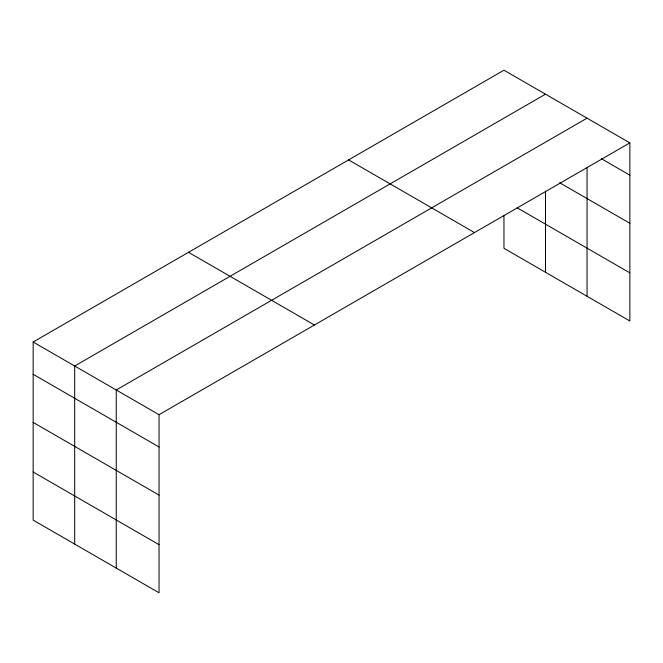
<?xml version="1.0" encoding="UTF-8"?>
<svg xmlns="http://www.w3.org/2000/svg" width="663" height="663" viewBox="0 0 663 663"><rect width="100%" height="100%" fill="white"/><g stroke="black" fill="none" stroke-linecap="round" stroke-linejoin="round"><path stroke-width="0.99" d="M629.85 142.885L503.955 70.203L33.15 342.017L33.15 520.115L159.045 592.797L159.045 414.706L629.85 142.885L629.85 320.983L503.955 248.294L503.955 215.533M587.045 167.855L587.045 296.27M545.5 94.187L74.695 366.001L74.695 544.099M587.045 118.171L116.24 389.993L116.24 568.083M601.316 158.689L629.85 175.165M559.638 182.748L629.85 223.282M517.215 207.834L629.85 272.866M348.589 159.899L474.484 232.589M188.516 252.321L314.411 325.003M33.15 342.017L159.045 414.706M33.15 374.297L159.045 446.978M33.15 422.414L159.045 495.104M33.15 471.99L159.045 544.679M545.5 191.11L545.5 272.286"/></g></svg>
